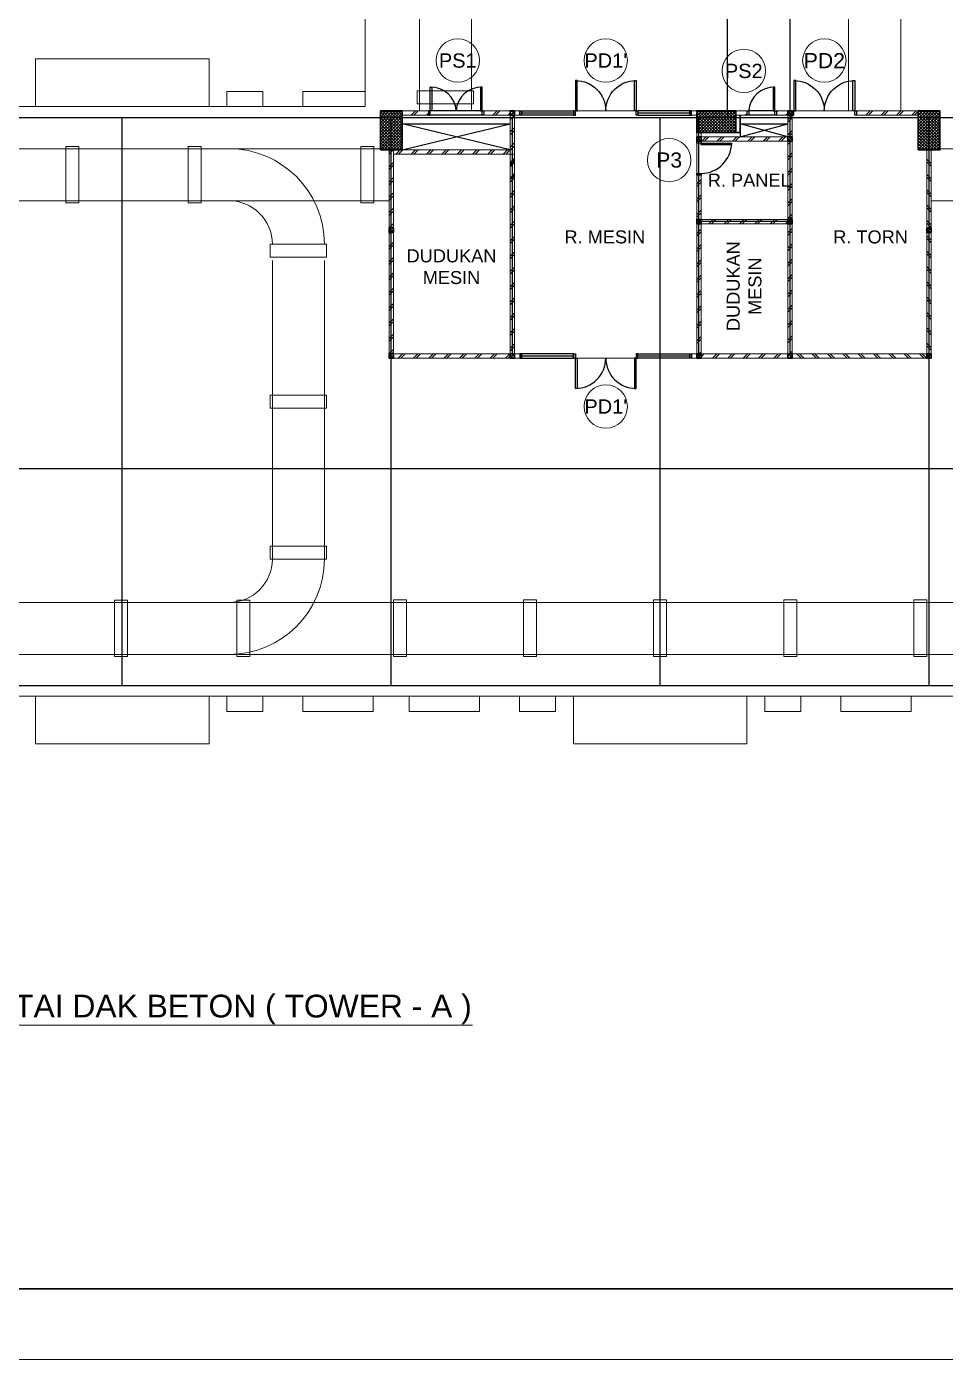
# Model space of a CAD drawing. Header units: millimetres. Extents: x -108 to 351, y -17 to 192.
# Drawn here: x 273.53 to 294.71, y 71.31 to 102.04 of the extents above; entities that cross this region are included whole.
import ezdxf
from ezdxf.enums import TextEntityAlignment as Align

# ---------------------------------------------------------------- set-up
doc = ezdxf.new("R2010")
doc.units = ezdxf.units.MM
for name, color, linetype, lineweight in [('ars', 11, 'Continuous', 0), ('ars @ 1', 11, 'Continuous', 0), ('ATAP', 3, 'Continuous', 20), ('KACA', 151, 'Continuous', 5), ('KOL', 1, 'Continuous', 30), ('KOLOM', 4, 'Continuous', 9), ('KOP', 7, 'Continuous', 20), ('KOP GARIS', 1, 'Continuous', 30), ('lan', 7, 'Continuous', 15), ('NOT', 7, 'Continuous', 20), ('tem', 5, 'Continuous', 20)]:
    doc.layers.add(name, color=color, linetype=linetype, lineweight=lineweight)
doc.layers.add('as', color=1, linetype='Continuous', plot=False)
doc.layers.add('Kusen', color=30, linetype='Continuous')
doc.styles.add('S', font='simplex', dxfattribs={"width": 0.75})
doc.styles.get("Standard").update_dxf_attribs({"font": 'arial.ttf'})
pattern_1 = [(45, (1840.3462, -307.27782), (-0.176776695, 0.176776695), []), (45, (1840.4087, -307.27782), (-0.176776695, 0.176776695), [])]
pattern_2 = [(45, (1871.5087, -300.33545), (-0.176776695, 0.176776695), []), (45, (1871.5712, -300.33545), (-0.176776695, 0.176776695), [])]
pattern_3 = [(135, (341.05225, 93.87989), (-0.1767767, -0.1767767), []), (135, (341.05225, 93.94239), (-0.1767767, -0.1767767), [])]

# ---------------------------------------------------------------- blocks, each defined once
blk = doc.blocks.new('Ndtpd')
blk.add_line((0.747, 0), (-0.747, 0))
blk.add_circle((0, 0), 0.747)
at = {"flags": 4}
for tag, height, p in [('NO', 0.5, (0, 0.148)), ('NOLBR', 0.3, (0, -0.398))]:
    blk.add_attdef(tag, text='', height=height, dxfattribs=at).set_placement(p, align=Align.CENTER)
for tag, p, height in [('NDTPD', (1.516, 0.148), 0.5), ('SKALA', (1.523, -0.398), 0.3)]:
    blk.add_attdef(tag, p, '', height=height, dxfattribs=at)
blk = doc.blocks.new("k2'")
at = {"layer": 'ars'}
h = blk.add_hatch(dxfattribs=at)
h.set_pattern_fill('_USER', color=256, scale=0.05, angle=45, double=1, pattern_type=0)
h.set_pattern_definition([(45, (0, -4.95), (-0.03535534, 0.03535534), []), (135, (0, -4.95), (-0.03535534, -0.03535534), [])])
h.paths.add_polyline_path([(-0.25, -0.45), (0.25, -0.45), (0.25, 0.45), (-0.25, 0.45)])
at = {"layer": 'KOL'}
blk.add_lwpolyline([(-0.25, -0.45), (0.25, -0.45), (0.25, 0.45), (-0.25, 0.45)], close=True, dxfattribs=at)
blk = doc.blocks.new('K 10.10')
at = {"layer": 'ars'}
h = blk.add_hatch(dxfattribs=at)
h.set_pattern_fill('_USER', color=256, scale=0.05, angle=45, double=1, pattern_type=0)
h.set_pattern_definition([(45, (0, 0), (-0.035355339, 0.035355339), []), (135, (0, 0), (-0.035355339, -0.035355339), [])])
h.paths.add_polyline_path([(1560.538, 1380.407), (1560.638, 1380.407), (1560.638, 1380.507), (1560.538, 1380.507)])
at = {"layer": 'KOL'}
blk.add_lwpolyline([(1560.538, 1380.407), (1560.638, 1380.407), (1560.638, 1380.507), (1560.538, 1380.507)], close=True, dxfattribs=at)
blk = doc.blocks.new('P-70-DOBLE')
at = {"layer": 'Kusen'}
for points in [[(102.301, -17.94), (102.341, -17.94), (102.341, -18.04), (102.301, -18.04)], [(102.341, -18.04), (102.381, -18.04), (102.381, -18.74), (102.341, -18.74)], [(103.741, -18.04), (103.701, -18.04), (103.701, -18.74), (103.741, -18.74)], [(103.781, -17.94), (103.741, -17.94), (103.741, -18.04), (103.781, -18.04)]]:
    blk.add_lwpolyline(points, close=True, dxfattribs=at)
for centre, start, end in [((102.341, -18.04), 270, 360), ((103.741, -18.04), 180, 270)]:
    blk.add_arc(centre, 0.7, start, end, dxfattribs=at)
blk = doc.blocks.new('KOPA2-TPAK r')
at = {"layer": 'KOP'}
blk.add_lwpolyline([(0, 0), (59.4, 0), (59.4, 42.135), (0, 42.135)], close=True, dxfattribs=at)
at = {"layer": 'KOP GARIS'}
blk.add_lwpolyline([(0.815, 0.815), (58.585, 0.815), (58.585, 41.32), (0.815, 41.32)], close=True, dxfattribs=at)
at = {"layer": 'KOP'}
for p in [(51.864, 6.612), (51.864, 6.212), (51.864, 5.812)]:
    blk.add_attdef('JUDUL', p, '', height=0.25, dxfattribs=at)
for tag, p in [('SKALA', (51.816, 4.913)), ('SKALA', (51.816, 4.602)), ('SKALA', (51.816, 4.312)), ('AR-00', (57.749, 3.195))]:
    blk.add_attdef(tag, text='', height=0.172, dxfattribs=at).set_placement(p, align=Align.MIDDLE_CENTER)
blk = doc.blocks.new('NAV')
blk.add_circle((0, -0.4), 0.4)
at = {"style": 'S', "width": 0.75, "flags": 4}
blk.add_attdef('AV', text='', height=0.3, dxfattribs=at).set_placement((0, -0.4), align=Align.MIDDLE)
blk = doc.blocks.new('P.60')
at = {"layer": 'Kusen'}
for points in [[(1472.835, 997.535), (1472.875, 997.535), (1472.875, 997.435), (1472.835, 997.435)], [(1472.875, 996.885), (1472.915, 996.885), (1472.915, 997.435), (1472.875, 997.435)], [(1473.475, 997.535), (1473.515, 997.535), (1473.515, 997.435), (1473.475, 997.435)]]:
    blk.add_lwpolyline(points, close=True, dxfattribs=at)
blk.add_arc((1472.895, 997.466), 0.581, 268.0266, 356.9943, dxfattribs=at)

msp = doc.modelspace()

# ---------------------------------------------------------------- hatches: boundary and pattern name
at = {"layer": 'ars'}
h = msp.add_hatch(dxfattribs=at)
h.set_pattern_fill('TEMBOK', color=256, scale=0.25)
h.set_pattern_definition([(45, (283.68958, 87.22237), (-0.1767767, 0.1767767), []), (45, (283.75208, 87.22237), (-0.1767767, 0.1767767), [])])
h.paths.add_polyline_path([(290.14458, 99.99737), (289.88458, 99.99737), (289.88458, 100.09737), (290.14458, 100.09737)])
h = msp.add_hatch(dxfattribs=at)
h.set_pattern_fill('TEMBOK', color=256, scale=0.25)
h.set_pattern_definition([(45, (284.62958, 87.22237), (-0.1767767, 0.1767767), []), (45, (284.69208, 87.22237), (-0.1767767, 0.1767767), [])])
h.paths.add_polyline_path([(291.08458, 99.99737), (290.82458, 99.99737), (290.82458, 100.09737), (291.08458, 100.09737)])
h = msp.add_hatch(dxfattribs=at)
h.set_pattern_fill('TEMBOK', color=256, scale=0.25)
h.set_pattern_definition([(45, (250.93458, 86.62237), (-0.1767767, 0.1767767), []), (45, (250.99708, 86.62237), (-0.1767767, 0.1767767), [])])
h.paths.add_polyline_path([(291.08458, 99.99737), (291.18458, 99.99737), (291.18458, 99.49737), (291.08458, 99.49737)])
h = msp.add_hatch(dxfattribs=at)
h.set_pattern_fill('TEMBOK', color=256, scale=0.25)
h.set_pattern_definition([(45, (286.46958, 87.22237), (-0.1767767, 0.1767767), []), (45, (286.53208, 87.22237), (-0.1767767, 0.1767767), [])])
h.paths.add_polyline_path([(294.08958, 99.99737), (292.66458, 99.99737), (292.66458, 100.09737), (294.08958, 100.09737)])
h = msp.add_hatch(dxfattribs=at)
h.set_pattern_fill('TEMBOK', color=256, scale=0.25)
h.set_pattern_definition([(45, (282.68958, 86.62237), (-0.1767767, 0.1767767), []), (45, (282.75208, 86.62237), (-0.1767767, 0.1767767), [])])
h.paths.add_polyline_path([(291.08458, 99.39737), (289.08458, 99.39737), (289.08458, 99.49737), (291.08458, 99.49737)])
h = msp.add_hatch(dxfattribs=at)
h.set_pattern_fill('TEMBOK', color=256, scale=0.25)
h.set_pattern_definition([(45, (283.92691, 86.92237), (-0.1767767, 0.1767767), []), (45, (283.98941, 86.92237), (-0.1767767, 0.1767767), [])])
h.paths.add_polyline_path([(291.18458, 97.59737), (291.18458, 99.39737), (291.08458, 99.39737), (291.08458, 97.59737)])
h = msp.add_hatch(dxfattribs=at)
h.set_pattern_fill('TEMBOK', color=256, scale=0.25, angle=90)
h.set_pattern_definition(pattern_3)
h.paths.add_polyline_path([(294.38958, 97.39737), (294.38958, 99.19737), (294.28958, 99.19737), (294.28958, 97.39737)])
h = msp.add_hatch(dxfattribs=at)
h.set_pattern_fill('TEMBOK', color=256, scale=0.25)
h.set_pattern_definition([(45, (281.73442, 86.92237), (-0.1767767, 0.1767767), []), (45, (281.79692, 86.92237), (-0.1767767, 0.1767767), [])])
h.paths.add_polyline_path([(289.08458, 97.59737), (289.08458, 98.61737), (288.98458, 98.61737), (288.98458, 97.59737)])
h = msp.add_hatch(dxfattribs=at)
h.set_pattern_fill('TEMBOK', color=256, scale=0.25, angle=90)
h.set_pattern_definition(pattern_3)
h.paths.add_polyline_path([(294.38958, 94.49737), (294.38958, 97.29737), (294.28958, 97.29737), (294.28958, 94.49737)])
h = msp.add_hatch(dxfattribs=at)
h.set_pattern_fill('TEMBOK', color=256, scale=0.25, angle=90)
h.set_pattern_definition(pattern_3)
h.paths.add_polyline_path([(294.28958, 94.39737), (291.18444, 94.39737), (291.18444, 94.49737), (294.28958, 94.49737)])
at = {"layer": 'ars @ 1'}
h = msp.add_hatch(dxfattribs=at)
h.set_pattern_fill('TEMBOK', color=256, scale=0.25, style=0, double=1)
h.set_pattern_definition(pattern_2)
h.paths.add_polyline_path([(282.79708, 100.09737), (282.79708, 99.99738), (282.18958, 99.99737), (282.18958, 100.09737)])
h = msp.add_hatch(dxfattribs=at)
h.set_pattern_fill('TEMBOK', color=256, scale=0.25, style=0, double=1)
h.set_pattern_definition([(45, (1873.3962, -300.33545), (-0.176776695, 0.176776695), []), (45, (1873.4587, -300.33545), (-0.176776695, 0.176776695), [])])
h.paths.add_polyline_path([(284.68458, 100.09737), (284.68458, 99.99738), (284.07708, 99.99737), (284.07708, 100.09737)])
h = msp.add_hatch(dxfattribs=at)
h.set_pattern_fill('TEMBOK', color=256, scale=0.25, style=0, double=1)
h.set_pattern_definition([(45, (1871.3537, -300.33545), (-0.176776695, 0.176776695), []), (45, (1871.4162, -300.33545), (-0.176776695, 0.176776695), [])])
h.paths.add_polyline_path([(284.78458, 98.57237), (284.68458, 98.57237), (284.68458, 99.99738), (284.78458, 99.99738)])
h = msp.add_hatch(dxfattribs=at)
h.set_pattern_fill('TEMBOK', color=256, scale=0.25, style=0, double=1)
h.set_pattern_definition([(45, (1868.5587, -301.13545), (-0.176776695, 0.176776695), []), (45, (1868.6212, -301.13545), (-0.176776695, 0.176776695), [])])
h.paths.add_polyline_path([(281.98958, 97.39737), (281.88958, 97.39737), (281.88958, 99.19737), (281.98958, 99.19737)])
h = msp.add_hatch(dxfattribs=at)
h.set_pattern_fill('TEMBOK', color=256, scale=0.25, style=0, double=1)
h.set_pattern_definition([(45, (1871.5087, -301.23545), (-0.176776695, 0.176776695), []), (45, (1871.5712, -301.23545), (-0.176776695, 0.176776695), [])])
h.paths.add_polyline_path([(284.68458, 99.19737), (284.68458, 99.09738), (281.98958, 99.09737), (281.98958, 99.19737)])
h = msp.add_hatch(dxfattribs=at)
h.set_pattern_fill('TEMBOK', color=256, scale=0.25, style=0, double=1)
h.set_pattern_definition([(45, (1871.3537, -336.43545), (-0.176776695, 0.176776695), []), (45, (1871.4162, -336.43545), (-0.176776695, 0.176776695), [])])
h.paths.add_polyline_path([(284.78458, 99.09738), (284.68458, 99.09738), (284.68458, 94.49737), (284.78458, 94.49737)])
h = msp.add_hatch(dxfattribs=at)
h.set_pattern_fill('TEMBOK', color=256, scale=0.25)
h.set_pattern_definition([(45, (1840.2912, -307.27782), (-0.176776695, 0.176776695), []), (45, (1840.3537, -307.27782), (-0.176776695, 0.176776695), [])])
h.paths.add_polyline_path([(289.08458, 94.49737), (288.98458, 94.49737), (288.98458, 97.49737), (289.08458, 97.49737)])
h = msp.add_hatch(dxfattribs=at)
h.set_pattern_fill('TEMBOK', color=256, scale=0.25)
h.set_pattern_definition(pattern_1)
h.paths.add_polyline_path([(289.08458, 97.49737), (289.08458, 97.59737), (291.08458, 97.59737), (291.08458, 97.49737)])
h = msp.add_hatch(dxfattribs=at)
h.set_pattern_fill('TEMBOK', color=256, scale=0.25)
h.set_pattern_definition([(45, (1840.2537, -307.27782), (-0.176776695, 0.176776695), []), (45, (1840.3162, -307.27782), (-0.176776695, 0.176776695), [])])
h.paths.add_polyline_path([(291.08458, 94.49737), (291.18458, 94.49737), (291.18458, 97.49737), (291.08458, 97.49737)])
h = msp.add_hatch(dxfattribs=at)
h.set_pattern_fill('TEMBOK', color=256, scale=0.25, style=0, double=1)
h.set_pattern_definition([(45, (1868.5587, -304.03545), (-0.176776695, 0.176776695), []), (45, (1868.6212, -304.03545), (-0.176776695, 0.176776695), [])])
h.paths.add_polyline_path([(281.98958, 94.49737), (281.88958, 94.49737), (281.88958, 97.29737), (281.98958, 97.29737)])
h = msp.add_hatch(dxfattribs=at)
h.set_pattern_fill('TEMBOK', color=256, scale=0.25, style=0, double=1)
h.set_pattern_definition(pattern_2)
h.paths.add_polyline_path([(284.68458, 94.49737), (284.68458, 94.39737), (281.98958, 94.39737), (281.98958, 94.49737)])
h = msp.add_hatch(dxfattribs=at)
h.set_pattern_fill('TEMBOK', color=256, scale=0.25)
h.set_pattern_definition(pattern_1)
h.paths.add_polyline_path([(289.08458, 94.39737), (289.08458, 94.49737), (291.08458, 94.49737), (291.08458, 94.39737)])

# ---------------------------------------------------------------- linework, layer by layer
for p, q in [((284.03708, 99.99737), (282.83708, 99.99737)), ((283.99708, 100.09737), (282.87708, 100.09737)), ((290.74458, 100.09737), (290.18458, 100.09737)), ((290.78458, 99.99737), (290.18458, 99.99737)), ((282.18958, 99.79737), (284.68458, 99.79737)), ((282.18958, 99.19737), (284.68458, 99.79737)), ((284.68458, 99.19737), (282.18958, 99.79737)), ((289.98458, 99.79737), (291.08458, 99.79737)), ((291.08458, 99.49737), (289.98458, 99.79737)), ((289.98458, 99.49737), (291.08458, 99.79737)), ((289.98458, 99.59737), (289.98458, 99.49737))]:
    msp.add_line(p, q)
at = {"layer": 'as'}
for p, q in [((289.68958, 99.94737), (289.68958, 129.74737)), ((291.13458, 94.44737), (291.13458, 102.44737)), ((250.93958, 99.94737), (325.33958, 99.94737)), ((275.73958, 86.84737), (275.73958, 99.94737)), ((281.93958, 86.84737), (281.93958, 99.94737)), ((284.73458, 94.44737), (284.73458, 99.94737)), ((288.13958, 86.84737), (288.13958, 99.94737)), ((289.03458, 94.44737), (289.03458, 99.94737)), ((294.33958, 86.84737), (294.33958, 99.94737)), ((291.13458, 97.54737), (289.03458, 97.54737)), ((250.93958, 91.84737), (325.33958, 91.84737)), ((250.93958, 86.84737), (325.33958, 86.84737))]:
    msp.add_line(p, q, dxfattribs=at)
at = {"layer": 'ATAP'}
for p, q in [((281.33958, 129.49737), (281.33958, 100.19737)), ((282.59355, 129.58737), (282.59355, 100.10737)), ((283.79355, 129.58737), (283.79355, 100.10737)), ((292.48561, 129.59737), (292.48561, 100.09737)), ((293.68561, 129.59737), (293.68561, 100.09737)), ((281.33958, 100.19737), (250.68958, 100.19737)), ((253.43958, 99.2261), (281.68958, 99.2261)), ((294.38958, 99.2261), (322.83958, 99.2261)), ((253.43958, 98.0261), (281.88958, 98.0261)), ((294.38958, 98.0261), (322.83958, 98.0261)), ((279.19871, 89.76186), (279.19871, 96.6511)), ((280.39871, 89.76186), (280.39871, 96.6511)), ((312.88958, 88.76186), (263.38958, 88.76186)), ((312.88958, 87.56186), (263.38958, 87.56186)), ((263.43958, 86.59737), (312.83958, 86.59737))]:
    msp.add_line(p, q, dxfattribs=at)
for points in [[(273.73958, 100.19737), (273.73958, 101.29701), (277.73958, 101.29701), (277.73958, 100.19737)], [(273.73958, 86.59737), (273.73958, 85.49774), (277.73958, 85.49774), (277.73958, 86.59737)], [(286.13958, 86.59737), (286.13958, 85.49774), (290.13958, 85.49774), (290.13958, 86.59737)]]:
    msp.add_lwpolyline(points, dxfattribs=at)
for points in [[(282.53843, 100.25737), (283.83843, 100.25737), (283.83843, 100.55737), (282.53843, 100.55737)], [(274.73958, 99.2761), (274.73958, 97.9761), (274.43958, 97.9761), (274.43958, 99.2761)], [(277.55955, 99.2761), (277.55955, 97.9761), (277.25955, 97.9761), (277.25955, 99.2761)], [(281.53958, 99.2761), (281.53958, 97.9761), (281.23958, 97.9761), (281.23958, 99.2761)], [(279.14871, 96.7261), (280.44871, 96.7261), (280.44871, 97.0261), (279.14871, 97.0261)], [(279.14871, 93.24398), (280.44871, 93.24398), (280.44871, 93.54398), (279.14871, 93.54398)], [(279.14871, 89.76186), (280.44871, 89.76186), (280.44871, 90.06186), (279.14871, 90.06186)], [(275.86313, 87.51186), (275.86313, 88.81186), (275.56313, 88.81186), (275.56313, 87.51186)], [(278.6831, 87.51186), (278.6831, 88.81186), (278.3831, 88.81186), (278.3831, 87.51186)], [(281.98958, 87.51865), (281.98958, 88.81865), (282.28958, 88.81865), (282.28958, 87.51865)], [(284.98958, 87.51865), (284.98958, 88.81865), (285.28958, 88.81865), (285.28958, 87.51865)], [(287.98958, 87.51865), (287.98958, 88.81865), (288.28958, 88.81865), (288.28958, 87.51865)], [(290.98958, 87.51865), (290.98958, 88.81865), (291.28958, 88.81865), (291.28958, 87.51865)], [(293.98958, 87.51865), (293.98958, 88.81865), (294.28958, 88.81865), (294.28958, 87.51865)]]:
    msp.add_lwpolyline(points, close=True, dxfattribs=at)
for centre, radius, start, end in [((278.19871, 97.0261), 2.2, 0, 90), ((278.19871, 97.0261), 1, 0, 90), ((278.19871, 89.76186), 2.2, 270, 0), ((278.19871, 89.76186), 1, 270, 0)]:
    msp.add_arc(centre, radius, start, end, dxfattribs=at)
at = {"layer": 'KACA'}
for points in [[(284.93458, 100.04987), (286.15458, 100.04987), (286.15458, 100.04487), (284.93458, 100.04487)], [(287.61458, 100.04987), (288.83458, 100.04987), (288.83458, 100.04487), (287.61458, 100.04487)], [(284.93458, 94.44487), (286.15458, 94.44487), (286.15458, 94.44987), (284.93458, 94.44987)], [(287.61458, 94.44487), (288.83458, 94.44487), (288.83458, 94.44987), (287.61458, 94.44987)]]:
    msp.add_lwpolyline(points, close=True, dxfattribs=at)
at = {"layer": 'KOL'}
for p, q in [((289.98458, 99.59737), (289.98458, 99.99737)), ((289.88458, 99.59737), (289.98458, 99.59737))]:
    msp.add_line(p, q, dxfattribs=at)
at = {"layer": 'Kusen'}
for points in [[(282.83708, 100.64737), (282.87708, 100.64737), (282.87708, 100.09737), (282.83708, 100.09737)], [(284.03708, 100.64737), (283.99708, 100.64737), (283.99708, 100.09737), (284.03708, 100.09737)], [(282.79708, 99.99737), (282.83708, 99.99737), (282.83708, 100.09737), (282.79708, 100.09737)], [(284.07708, 99.99737), (284.03708, 99.99737), (284.03708, 100.09737), (284.07708, 100.09737)], [(284.90458, 100.09737), (284.94458, 100.09737), (284.94458, 99.99737), (284.90458, 99.99737)], [(286.14458, 99.99737), (284.94458, 99.99737), (284.94458, 100.09737), (286.14458, 100.09737)], [(287.62458, 99.99737), (288.82458, 99.99737), (288.82458, 100.09737), (287.62458, 100.09737)], [(288.86458, 100.09737), (288.82458, 100.09737), (288.82458, 99.99737), (288.86458, 99.99737)], [(288.98458, 99.35737), (288.98458, 99.39737), (289.08458, 99.39737), (289.08458, 99.35737)], [(289.08458, 99.31737), (289.08458, 99.35737), (289.78458, 99.35737), (289.78458, 99.31737)], [(288.98458, 98.61737), (288.98458, 98.65737), (289.08458, 98.65737), (289.08458, 98.61737)], [(284.90458, 94.39737), (284.94458, 94.39737), (284.94458, 94.49737), (284.90458, 94.49737)], [(286.14458, 94.49737), (284.94458, 94.49737), (284.94458, 94.39737), (286.14458, 94.39737)], [(287.62458, 94.49737), (288.82458, 94.49737), (288.82458, 94.39737), (287.62458, 94.39737)], [(288.86458, 94.39737), (288.82458, 94.39737), (288.82458, 94.49737), (288.86458, 94.49737)]]:
    msp.add_lwpolyline(points, close=True, dxfattribs=at)
for centre, radius, start, end in [((282.85708, 100.06692), 0.5808, 3.005717, 91.973389), ((284.01708, 100.06692), 0.5808, 88.026611, 176.994283), ((289.08458, 99.35737), 0.7, 270, 0)]:
    msp.add_arc(centre, radius, start, end, dxfattribs=at)
at = {"layer": 'lan'}
for p, q in [((278.14958, 100.19737), (278.14958, 100.54737)), ((278.14958, 100.54737), (278.97958, 100.54737)), ((278.97958, 100.19737), (278.97958, 100.54737)), ((279.90458, 100.19737), (279.90458, 100.54737)), ((279.90458, 100.54737), (281.33958, 100.54737)), ((287.54458, 100.09737), (286.22458, 100.09737)), ((291.26458, 100.09737), (292.58458, 100.09737)), ((288.98458, 98.65737), (288.98458, 99.35737)), ((287.54458, 94.39737), (286.22458, 94.39737)), ((278.14958, 86.59737), (278.14958, 86.24737)), ((278.97958, 86.59737), (278.97958, 86.24737)), ((279.90458, 86.59737), (279.90458, 86.24737)), ((281.52458, 86.59737), (281.52458, 86.24737)), ((282.35458, 86.59737), (282.35458, 86.24737)), ((283.97458, 86.59737), (283.97458, 86.24737)), ((284.89958, 86.59737), (284.89958, 86.24737)), ((285.72958, 86.59737), (285.72958, 86.24737)), ((290.54958, 86.59737), (290.54958, 86.24737)), ((291.37958, 86.59737), (291.37958, 86.24737)), ((292.30458, 86.59737), (292.30458, 86.24737)), ((293.92458, 86.59737), (293.92458, 86.24737)), ((278.14958, 86.24737), (278.97958, 86.24737)), ((279.90458, 86.24737), (281.52458, 86.24737)), ((283.97458, 86.24737), (282.35458, 86.24737)), ((285.72958, 86.24737), (284.89958, 86.24737)), ((290.54958, 86.24737), (291.37958, 86.24737)), ((292.30458, 86.24737), (293.92458, 86.24737))]:
    msp.add_line(p, q, dxfattribs=at)
at = {"layer": 'NOT'}
msp.add_line((265.39073, 79.01262), (283.81005, 79.01262), dxfattribs=at)
at = {"layer": 'tem'}
for points in [[(282.79708, 100.09737), (282.79708, 99.99738), (282.18958, 99.99737), (282.18958, 100.09737)], [(284.68458, 100.09737), (284.68458, 99.99738), (284.07708, 99.99737), (284.07708, 100.09737)], [(284.78458, 98.57237), (284.68458, 98.57237), (284.68458, 99.99738), (284.78458, 99.99738)], [(284.90458, 100.09737), (284.78458, 100.09737), (284.78458, 99.99737), (284.90458, 99.99737)], [(288.98458, 100.09737), (288.86458, 100.09737), (288.86458, 99.99737), (288.98458, 99.99737)], [(290.14458, 99.99737), (289.88458, 99.99737), (289.88458, 100.09737), (290.14458, 100.09737)], [(291.08458, 99.99737), (290.82458, 99.99737), (290.82458, 100.09737), (291.08458, 100.09737)], [(291.18458, 99.49737), (291.18458, 99.99737), (291.08458, 99.99737), (291.08458, 99.49737)], [(294.08958, 99.99737), (292.66458, 99.99737), (292.66458, 100.09737), (294.08958, 100.09737)], [(289.08458, 99.49737), (288.98458, 99.49737), (288.98458, 99.59737), (289.08458, 99.59737)], [(291.08458, 99.39737), (289.08458, 99.39737), (289.08458, 99.49737), (291.08458, 99.49737)], [(291.18458, 97.59737), (291.18458, 99.39737), (291.08458, 99.39737), (291.08458, 97.59737)], [(281.98958, 97.39737), (281.88958, 97.39737), (281.88958, 99.19737), (281.98958, 99.19737)], [(284.68458, 99.19737), (284.68458, 99.09738), (281.98958, 99.09737), (281.98958, 99.19737)], [(284.78458, 99.09738), (284.68458, 99.09738), (284.68458, 94.49737), (284.78458, 94.49737)], [(294.38958, 97.39737), (294.38958, 99.19737), (294.28958, 99.19737), (294.28958, 97.39737)], [(289.08458, 97.59737), (289.08458, 98.61737), (288.98458, 98.61737), (288.98458, 97.59737)], [(289.08458, 94.49737), (288.98458, 94.49737), (288.98458, 97.49737), (289.08458, 97.49737)], [(289.08458, 97.49737), (289.08458, 97.59737), (291.08458, 97.59737), (291.08458, 97.49737)], [(291.08458, 94.49737), (291.18458, 94.49737), (291.18458, 97.49737), (291.08458, 97.49737)], [(281.98958, 94.49737), (281.88958, 94.49737), (281.88958, 97.29737), (281.98958, 97.29737)], [(294.38958, 94.49737), (294.38958, 97.29737), (294.28958, 97.29737), (294.28958, 94.49737)], [(284.68458, 94.49737), (284.68458, 94.39737), (281.98958, 94.39737), (281.98958, 94.49737)], [(284.90458, 94.39737), (284.78458, 94.39737), (284.78458, 94.49737), (284.90458, 94.49737)], [(288.98458, 94.39737), (288.86458, 94.39737), (288.86458, 94.49737), (288.98458, 94.49737)], [(289.08458, 94.39737), (289.08458, 94.49737), (291.08458, 94.49737), (291.08458, 94.39737)], [(294.28958, 94.39737), (291.18444, 94.39737), (291.18444, 94.49737), (294.28958, 94.49737)]]:
    msp.add_lwpolyline(points, close=True, dxfattribs=at)

# ---------------------------------------------------------------- block references
at = {"layer": 'KOL'}
for p in [(281.93958, 99.64737), (294.33958, 99.64737)]:
    msp.add_blockref("k2'", p, dxfattribs=at)
at = {"layer": 'KOL', "rotation": 90}
msp.add_blockref("k2'", (289.43458, 99.84737), dxfattribs=at)
at = {"layer": 'KOLOM', "extrusion": (0, 0, -1), "zscale": -1}
for p in [(-1845.32292, -1280.40952), (-1845.32292, -1286.00952)]:
    msp.add_blockref('K 10.10', p, dxfattribs=at)
at = {"layer": 'KOLOM', "extrusion": (0, 0, -1), "xscale": -1, "zscale": -1, "rotation": 180}
for p in [(-1851.72292, 1480.50427), (-1849.62292, 1479.90427), (-1851.72292, 1479.90427), (-1849.62292, 1478.00427), (-1851.72292, 1478.00427), (-1842.52792, 1477.80427), (-1854.92792, 1477.80427), (-1842.52792, 1474.90426), (-1849.62292, 1474.90427), (-1851.72292, 1474.90427), (-1854.92792, 1474.90427), (-1854.92792, 1474.90427), (-1854.92792, 1474.90427)]:
    msp.add_blockref('K 10.10', p, dxfattribs=at)
at = {"layer": 'KOP', "xscale": 2, "yscale": 2, "zscale": 2}
msp.add_blockref('KOPA2-TPAK r', (232.63958, 71.30529), dxfattribs=at)
at = {"layer": 'Kusen', "rotation": 180}
msp.add_blockref('P.60', (1763.65936, 1097.53274), dxfattribs=at)
at = {"layer": 'lan', "color": 2, "xscale": -1, "rotation": 180}
for p in [(183.84381, 82.05746), (188.88381, 82.05746)]:
    msp.add_blockref('P-70-DOBLE', p, dxfattribs=at)
at = {"layer": 'lan', "color": 2}
msp.add_blockref('P-70-DOBLE', (183.84381, 112.43729), dxfattribs=at)
at = {"layer": 'NOT'}
ref = msp.add_blockref('NAV', (283.47386, 101.75987), dxfattribs=dict(at, xscale=1.25, yscale=1.25, zscale=1.25))
ref.add_attrib('AV', 'PS1', dxfattribs={"layer": '0', "height": 0.33, "flags": 4}).set_placement((283.47386, 101.25987), align=Align.MIDDLE)
ref = msp.add_blockref('NAV', (286.88458, 101.75987), dxfattribs=dict(at, xscale=1.25, yscale=1.25, zscale=1.25))
ref.add_attrib('AV', "PD1'", dxfattribs={"layer": '0', "height": 0.33, "flags": 4}).set_placement((286.88458, 101.25987), align=Align.MIDDLE)
ref = msp.add_blockref('NAV', (291.92458, 101.75988), dxfattribs=dict(at, xscale=1.25, yscale=1.25, zscale=1.25))
ref.add_attrib('AV', 'PD2', dxfattribs={"layer": '0', "height": 0.35, "flags": 4}).set_placement((291.92458, 101.25988), align=Align.MIDDLE)
ref = msp.add_blockref('NAV', (290.06765, 101.52002), dxfattribs=dict(at, xscale=1.25, yscale=1.25, zscale=1.25))
ref.add_attrib('AV', 'PS2', dxfattribs={"layer": '0', "height": 0.33, "flags": 4}).set_placement((290.06765, 101.02002), align=Align.MIDDLE)
ref = msp.add_blockref('NAV', (288.34703, 99.46489), dxfattribs=dict(at, xscale=1.25, yscale=1.25, zscale=1.25))
ref.add_attrib('AV', 'P3', dxfattribs={"layer": '0', "height": 0.35, "flags": 4}).set_placement((288.34703, 98.96489), align=Align.MIDDLE)
ref = msp.add_blockref('NAV', (286.88458, 93.7811), dxfattribs=dict(at, xscale=1.25, yscale=1.25, zscale=1.25))
ref.add_attrib('AV', "PD1'", dxfattribs={"layer": '0', "height": 0.33, "flags": 4}).set_placement((286.88458, 93.2811), align=Align.MIDDLE)
ref = msp.add_blockref('Ndtpd', (264.49073, 79.01262), dxfattribs=dict(at, xscale=1.204819277108434, yscale=1.204819277108434, zscale=1.204819277108434))
ref.add_attrib('NO', '4', dxfattribs={"layer": '0', "height": 0.525, "flags": 4}).set_placement((264.49024, 79.19041), align=Align.CENTER)
ref.add_attrib('NDTPD', 'DENAH KUSEN LANTAI DAK BETON ( TOWER - A )', (266.31726, 79.19041), dxfattribs={"layer": '0', "height": 0.525, "flags": 4})
ref.add_attrib('NOLBR', 'AR7-05', dxfattribs={"layer": '0', "height": 0.3, "flags": 4}).set_placement((264.49024, 78.53267), align=Align.CENTER)
ref.add_attrib('SKALA', 'SKALA 1 : 200', (266.32596, 78.53267), dxfattribs={"layer": '0', "height": 0.375, "flags": 4})

# ---------------------------------------------------------------- texts
at = {"layer": 'NOT', "char_height": 0.3}
for s, width, insert, attachment_point in [('\\pi0.39986;R. PANEL', 2.6617262, (288.83811, 98.65007), 1), ('\\pi0.43311;R. MESIN', 2.6617262, (285.50039, 97.03773), 7), ('\\pi0.5031;R. TORN', 2.6617262, (291.62649, 97.03773), 7), ('\\pi0.083832;DUDUKAN \\P\\pi0.45576;MESIN', 2.1733257, (282.20994, 96.90506), 1)]:
    msp.add_mtext_dynamic_manual_height_columns(s, width=width, gutter_width=1, heights=[0], dxfattribs=dict(at, insert=insert, attachment_point=attachment_point))
at = {"layer": 'NOT', "insert": (289.67436, 94.93697), "char_height": 0.3, "attachment_point": 1, "rotation": 90}
msp.add_mtext_dynamic_manual_height_columns('\\pi0.083832;DUDUKAN \\P\\pi0.45576;MESIN', width=2.1733257, gutter_width=1, heights=[0], dxfattribs=at)

doc.saveas('drawing.dxf')
